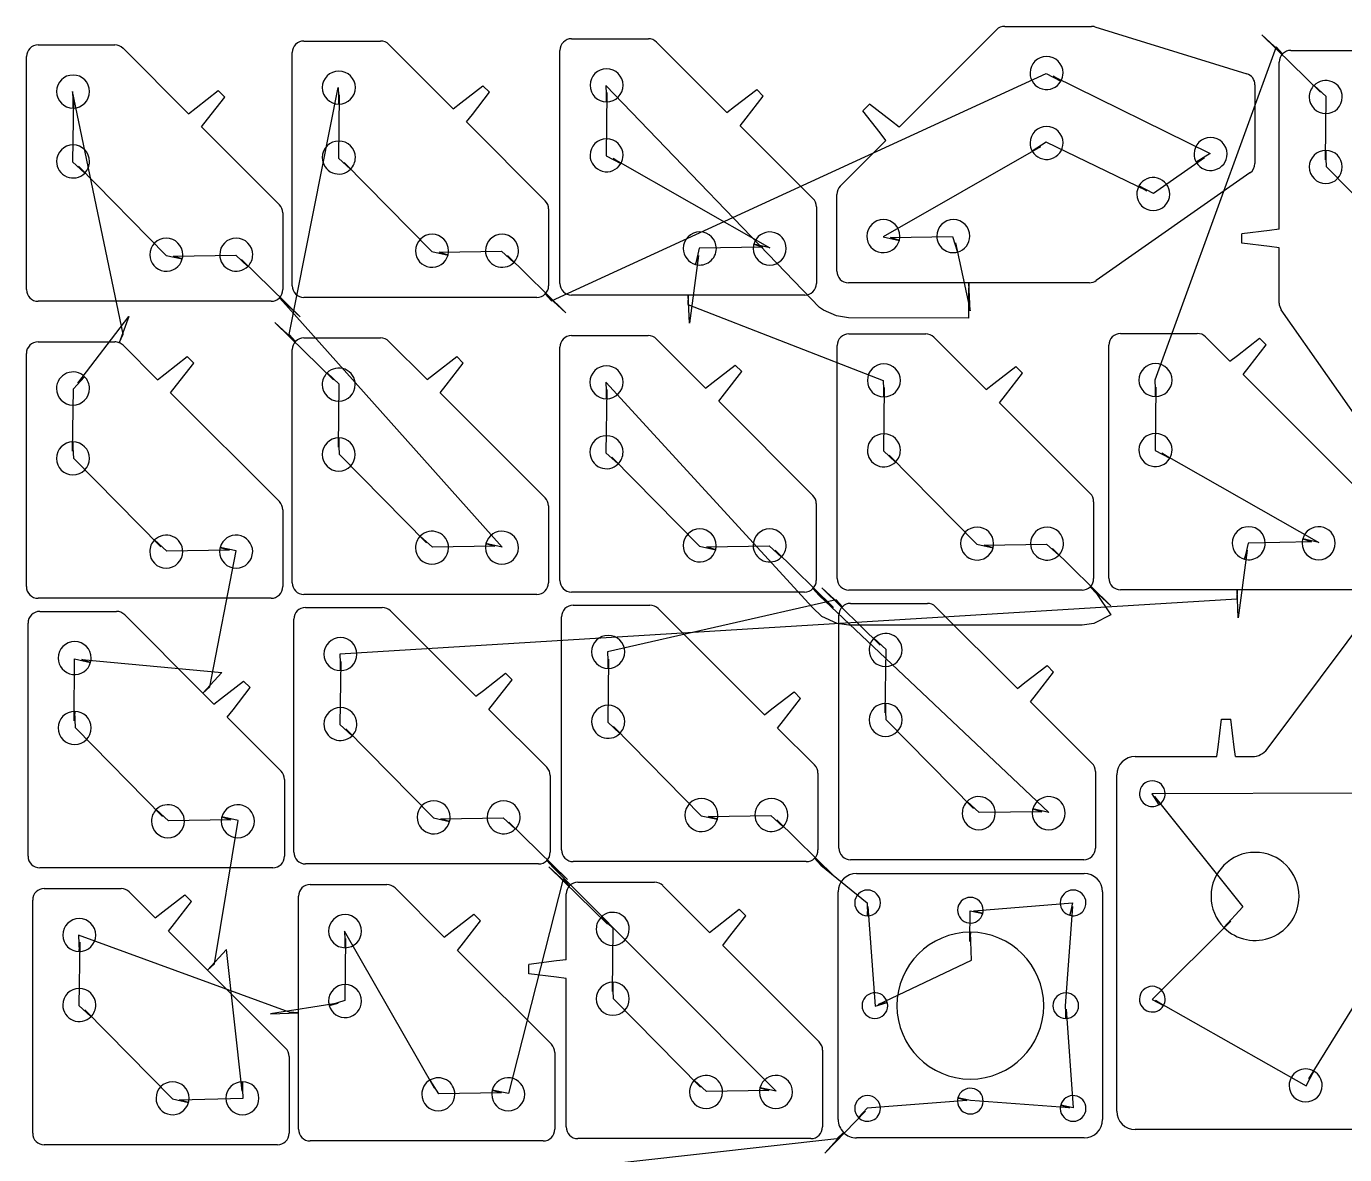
# Model space of a CAD drawing. Header units: inches. Extents: x 1 to 12.9, y 1 to 12.4.
# Drawn here: x 1 to 8.07, y 6.32 to 12.37 of the extents above; entities that cross this region are included whole.
import ezdxf

# ---------------------------------------------------------------- set-up
doc = ezdxf.new("R2010")
doc.units = ezdxf.units.IN
doc.layers.get('0').update_dxf_attribs({"linetype": 'CONTINUOUS'})
doc.layers.add('3', color=7, linetype='CONTINUOUS')
doc.layers.add('9', color=7, linetype='CONTINUOUS')

msp = doc.modelspace()

# ---------------------------------------------------------------- linework, layer by layer
at = {"color": 0, "linetype": 'CONTINUOUS'}
for p, q in [((7.9394, 12.0188), (7.626, 12.326)), ((7.7028, 12.2616), (7.0514, 10.4752)), ((3.8162, 10.9001), (6.4693, 12.1187)), ((6.5057, 12.1047), (7.3486, 11.6911)), ((1.5192, 10.7207), (1.2466, 12.0225)), ((2.0284, 12.0275), (2.0637, 11.9922)), ((2.4098, 10.7197), (2.6718, 12.0435)), ((3.4483, 12.0538), (3.4837, 12.0185)), ((5.2537, 10.8647), (4.1076, 12.0558)), ((4.9164, 12.0338), (4.9517, 11.9985)), ((1.2526, 11.984), (1.2478, 11.6448)), ((2.6779, 12.005), (2.673, 11.6658)), ((4.1136, 12.0172), (4.1096, 11.6775)), ((5.486, 11.9198), (5.5213, 11.9551)), ((7.9661, 11.6566), (7.9709, 11.9958)), ((7.0088, 11.4902), (6.4691, 11.7504)), ((6.4388, 11.7259), (5.5952, 11.2434)), ((7.3182, 11.6666), (7.0452, 11.4761)), ((1.2793, 11.6219), (1.7495, 11.1439)), ((2.7046, 11.6429), (3.1748, 11.1649)), ((4.146, 11.6635), (4.9874, 11.1846)), ((8.4394, 11.1438), (7.9721, 11.6181)), ((5.634, 11.2392), (5.9674, 11.246)), ((7.5183, 11.2094), (7.5183, 11.2594)), ((4.9486, 11.1888), (4.6077, 11.1818)), ((5.9832, 11.2104), (6.0616, 10.8473)), ((1.7883, 11.1397), (2.1228, 11.1448)), ((2.1543, 11.1219), (2.4677, 10.8146)), ((3.2136, 11.1607), (3.548, 11.1658)), ((3.5796, 11.1429), (3.893, 10.8356)), ((4.6036, 11.143), (4.5555, 10.781)), ((6.0528, 10.9472), (6.0523, 10.8071)), ((2.3909, 10.8791), (3.5512, 9.5799)), ((4.5468, 10.8809), (5.5947, 10.4733)), ((5.2746, 10.8498), (5.2537, 10.8647)), ((5.345, 10.8189), (5.2746, 10.8498)), ((5.4086, 10.8096), (5.345, 10.8189)), ((1.2758, 10.459), (1.5493, 10.8163)), ((2.6464, 10.4769), (2.333, 10.7841)), ((6.0523, 10.8071), (5.4086, 10.8096)), ((7.6135, 10.6999), (7.6488, 10.6646)), ((1.8621, 10.6009), (1.8974, 10.5655)), ((3.3076, 10.6016), (3.343, 10.5663)), ((4.8012, 10.556), (4.8366, 10.5206)), ((6.3067, 10.5481), (6.3421, 10.5127)), ((5.2162, 9.2559), (4.1072, 10.4633)), ((1.2478, 10.0937), (1.2528, 10.4274)), ((2.6731, 10.1147), (2.678, 10.4539)), ((4.1132, 10.4247), (4.1084, 10.0856)), ((5.6008, 10.4347), (5.5959, 10.0956)), ((7.0575, 10.4366), (7.0534, 10.0969)), ((1.7211, 9.5809), (1.2539, 10.0552)), ((3.1464, 9.6019), (2.6791, 10.0762)), ((4.1399, 10.0626), (4.6101, 9.5846)), ((5.6274, 10.0726), (6.0977, 9.5946)), ((7.0898, 10.0828), (7.9312, 9.604)), ((2.0871, 9.563), (1.7527, 9.5579)), ((1.9834, 8.8307), (2.1259, 9.5589)), ((3.5124, 9.584), (3.178, 9.5789)), ((4.6489, 9.5805), (4.9834, 9.5856)), ((5.0149, 9.5626), (5.3283, 9.2553)), ((6.1365, 9.5905), (6.4709, 9.5956)), ((6.5024, 9.5726), (6.8159, 9.2653)), ((7.5474, 9.5624), (7.4993, 9.2004)), ((7.8924, 9.6081), (7.5515, 9.6012)), ((5.5788, 9.0535), (5.2654, 9.3607)), ((7.4906, 9.3003), (2.6805, 9.0054)), ((5.3422, 9.2963), (4.1162, 9.0176)), ((5.2515, 9.3198), (6.4836, 8.1565)), ((6.7391, 9.3298), (6.816, 9.2159)), ((5.2662, 9.2079), (5.2162, 9.2559)), ((5.3475, 9.1701), (5.2662, 9.2079)), ((6.816, 9.2159), (6.7247, 9.1701)), ((5.4111, 9.1609), (5.3475, 9.1701)), ((6.6611, 9.1609), (5.4111, 9.1609)), ((6.7247, 9.1701), (6.6611, 9.1609)), ((1.2569, 8.6481), (1.2581, 8.9807)), ((4.1223, 8.9791), (4.1174, 8.6399)), ((5.6055, 8.6913), (5.6103, 9.0305)), ((1.2969, 8.9766), (2.0479, 8.9076)), ((2.6865, 8.9668), (2.6817, 8.6277)), ((6.4736, 8.9446), (6.509, 8.9092)), ((2.165, 8.8614), (2.2003, 8.826)), ((3.5693, 8.9034), (3.6046, 8.868)), ((5.117, 8.8037), (5.1523, 8.7683)), ((6.0788, 8.1785), (5.6115, 8.6528)), ((7.409, 8.6563), (7.459, 8.6563)), ((1.7302, 8.1352), (1.2629, 8.6096)), ((2.7132, 8.6047), (3.1834, 8.1267)), ((4.1489, 8.6169), (4.6192, 8.139)), ((8.1214, 8.2602), (7.0354, 8.2559)), ((7.0493, 8.2421), (7.5234, 7.6498)), ((4.658, 8.1348), (4.9924, 8.1399)), ((6.4448, 8.1606), (6.1103, 8.1555)), ((2.0962, 8.1174), (1.7617, 8.1123)), ((2.0082, 7.3452), (2.135, 8.1132)), ((3.2222, 8.1226), (3.5567, 8.1277)), ((3.5882, 8.1047), (3.9016, 7.7974)), ((5.0239, 8.1169), (5.3374, 7.8097)), ((4.116, 7.5579), (3.8025, 7.8652)), ((3.8248, 7.8619), (5.0207, 6.6609)), ((5.2606, 7.8742), (5.5081, 7.6713)), ((3.8794, 7.8007), (3.585, 6.6487)), ((1.8507, 7.7149), (1.886, 7.6795)), ((4.8226, 7.6372), (4.858, 7.6019)), ((5.5133, 7.6524), (5.5513, 7.1173)), ((6.0811, 7.6292), (6.6105, 7.6721)), ((6.6106, 7.6525), (6.5711, 7.1201)), ((3.4003, 7.6115), (3.4357, 7.5761)), ((6.0601, 7.4639), (6.0615, 7.6291)), ((7.4589, 7.573), (7.0365, 7.1525)), ((2.4091, 7.0846), (1.2799, 7.4988)), ((3.1879, 6.6773), (2.7052, 7.5198)), ((4.1426, 7.1958), (4.1475, 7.5349)), ((1.286, 7.4603), (1.2811, 7.1211)), ((2.7113, 7.4813), (2.708, 7.1486)), ((2.1566, 6.6625), (2.0726, 7.422)), ((5.5682, 7.1272), (6.0688, 7.364)), ((3.6948, 7.2916), (3.6948, 7.3416)), ((4.616, 6.6829), (4.1487, 7.1572)), ((7.0554, 7.1475), (7.8639, 6.6906)), ((7.8779, 6.727), (8.1411, 7.1522)), ((1.3127, 7.0981), (1.7829, 6.6201)), ((2.6723, 7.1328), (2.3092, 7.0759)), ((6.5762, 7.1012), (6.6141, 6.5719)), ((3.5462, 6.6528), (3.2124, 6.6469)), ((4.982, 6.665), (4.6475, 6.6599)), ((1.8217, 6.616), (2.1627, 6.624)), ((6.0434, 6.6111), (5.5089, 6.5711)), ((6.5946, 6.5718), (6.063, 6.6113)), ((5.4992, 6.554), (5.2811, 6.3297)), ((5.3456, 6.4065), (1.6526, 5.9949))]:
    msp.add_line(p, q, dxfattribs=at)
at = {"layer": '3', "color": 3, "linetype": 'CONTINUOUS'}
for p, q in [((6.247, 12.3721), (6.7117, 12.3721)), ((3.924, 12.3059), (4.3356, 12.3059)), ((5.6804, 11.8314), (6.2028, 12.3538)), ((6.7301, 12.3693), (7.5445, 12.1181)), ((1.0629, 12.2726), (1.4745, 12.2726)), ((1.5187, 12.2543), (1.8693, 11.9038)), ((2.4257, 10.9811), (2.4257, 12.2311)), ((2.4882, 12.2936), (2.8998, 12.2936)), ((2.944, 12.2753), (3.2892, 11.9301)), ((3.8615, 10.9934), (3.8615, 12.2434)), ((4.3798, 12.2876), (4.7573, 11.9101)), ((7.7808, 12.243), (8.1924, 12.243)), ((1.0004, 10.9601), (1.0004, 12.2101)), ((7.7183, 11.2844), (7.7183, 12.1805)), ((7.5886, 12.0584), (7.5886, 11.6371)), ((3.2892, 11.9301), (3.3299, 11.9618)), ((1.8693, 11.9038), (1.91, 11.9354)), ((3.36, 11.8594), (3.3916, 11.9001)), ((4.7573, 11.9101), (4.798, 11.9417)), ((4.828, 11.8394), (4.8596, 11.8801)), ((1.94, 11.8331), (1.9716, 11.8738)), ((1.94, 11.8331), (2.3571, 11.4159)), ((3.36, 11.8594), (3.7824, 11.4369)), ((4.828, 11.8394), (5.2182, 11.4492)), ((5.6804, 11.8314), (5.6397, 11.8631)), ((5.3644, 11.5154), (5.6097, 11.7607)), ((5.6097, 11.7607), (5.578, 11.8014)), ((7.5619, 11.5859), (6.7373, 11.0084)), ((5.3461, 11.0596), (5.3461, 11.4712)), ((3.8007, 11.3927), (3.8007, 10.9811)), ((5.2365, 11.405), (5.2365, 10.9934)), ((2.3754, 11.3717), (2.3754, 10.9601)), ((7.7183, 11.2844), (7.6671, 11.278)), ((7.7183, 11.1844), (7.6671, 11.1908)), ((7.7183, 10.8877), (7.7183, 11.1844)), ((6.055, 10.9971), (5.4086, 10.9971)), ((6.7014, 10.9971), (6.055, 10.9971)), ((2.3129, 10.8976), (1.0629, 10.8976)), ((3.7382, 10.9186), (2.4882, 10.9186)), ((4.549, 10.9309), (3.924, 10.9309)), ((5.174, 10.9309), (4.549, 10.9309)), ((8.307, 10.0272), (7.7296, 10.8519)), ((1.0625, 10.6801), (1.4741, 10.6801)), ((2.4878, 10.7011), (2.8994, 10.7011)), ((2.9436, 10.6828), (3.1485, 10.4779)), ((3.9235, 10.7134), (4.3351, 10.7134)), ((4.3793, 10.695), (4.6421, 10.4322)), ((5.4111, 10.7234), (5.8227, 10.7234)), ((5.8669, 10.705), (6.1476, 10.4243)), ((6.8678, 10.7253), (7.2794, 10.7253)), ((7.3236, 10.707), (7.4544, 10.5762)), ((1, 9.3676), (1, 10.6176)), ((1.5183, 10.6618), (1.703, 10.4771)), ((2.4253, 9.3886), (2.4253, 10.6386)), ((3.861, 9.4009), (3.861, 10.6509)), ((5.3486, 9.4109), (5.3486, 10.6609)), ((6.8053, 9.4128), (6.8053, 10.6628)), ((7.4544, 10.5762), (7.4951, 10.6078)), ((7.5251, 10.5055), (7.5567, 10.5461)), ((1.703, 10.4771), (1.7437, 10.5088)), ((3.1485, 10.4779), (3.1892, 10.5095)), ((4.6421, 10.4322), (4.6828, 10.4639)), ((7.5251, 10.5055), (8.162, 9.8686)), ((1.7737, 10.4064), (1.8053, 10.4471)), ((1.7737, 10.4064), (2.3567, 9.8234)), ((3.2192, 10.4072), (3.2509, 10.4479)), ((3.2192, 10.4072), (3.782, 9.8444)), ((4.7129, 10.3615), (4.7445, 10.4022)), ((6.1476, 10.4243), (6.1883, 10.456)), ((6.2183, 10.3536), (6.25, 10.3943)), ((4.7129, 10.3615), (5.2177, 9.8567)), ((6.2183, 10.3536), (6.7053, 9.8667)), ((2.375, 9.7792), (2.375, 9.3676)), ((3.8003, 9.8002), (3.8003, 9.3886)), ((5.236, 9.8125), (5.236, 9.4009)), ((6.7236, 9.8225), (6.7236, 9.4109)), ((7.6538, 8.4958), (8.467, 9.5852)), ((5.1735, 9.3384), (3.9235, 9.3384)), ((6.6611, 9.3484), (5.4111, 9.3484)), ((7.4928, 9.3503), (6.8678, 9.3503)), ((8.1178, 9.3503), (7.4928, 9.3503)), ((2.3125, 9.3051), (1.0625, 9.3051)), ((3.7378, 9.3261), (2.4878, 9.3261)), ((3.9326, 9.2677), (4.3442, 9.2677)), ((5.4201, 9.2777), (5.8318, 9.2777)), ((1.0716, 9.2345), (1.4832, 9.2345)), ((1.5274, 9.2162), (1.9466, 8.797)), ((2.4343, 7.943), (2.4343, 9.193)), ((2.4968, 9.2555), (2.9084, 9.2555)), ((2.9526, 9.2372), (3.4102, 8.7796)), ((3.8701, 7.9552), (3.8701, 9.2052)), ((4.3884, 9.2494), (4.9579, 8.6799)), ((5.3576, 7.9652), (5.3576, 9.2152)), ((5.8759, 9.2594), (6.3145, 8.8208)), ((1.0091, 7.922), (1.0091, 9.172)), ((6.3145, 8.8208), (6.3552, 8.8525)), ((1.9466, 8.797), (2.0059, 8.7377)), ((2.0059, 8.7377), (2.0466, 8.7693)), ((3.4102, 8.7796), (3.4509, 8.8113)), ((6.3853, 8.7501), (6.4169, 8.7908)), ((2.0766, 8.6669), (2.1082, 8.7076)), ((3.4809, 8.7089), (3.5125, 8.7496)), ((3.4809, 8.7089), (3.791, 8.3988)), ((4.9579, 8.6799), (4.9986, 8.7116)), ((6.3853, 8.7501), (6.7143, 8.421)), ((2.0766, 8.6669), (2.3657, 8.3778)), ((5.0286, 8.6092), (5.0602, 8.6499)), ((5.0286, 8.6092), (5.2268, 8.411)), ((7.384, 8.4563), (7.3904, 8.5074)), ((7.484, 8.4563), (7.4776, 8.5074)), ((6.9461, 8.4563), (7.384, 8.4563)), ((7.484, 8.4563), (7.5749, 8.4563)), ((3.8093, 8.3546), (3.8093, 7.943)), ((5.2451, 8.3668), (5.2451, 7.9552)), ((6.7326, 8.3768), (6.7326, 7.9652)), ((6.8477, 6.5547), (6.8477, 8.3578)), ((2.3841, 8.3336), (2.3841, 7.922)), ((2.3216, 7.8595), (1.0716, 7.8595)), ((3.7468, 7.8805), (2.4968, 7.8805)), ((5.1826, 7.8927), (3.9326, 7.8927)), ((6.6701, 7.9027), (5.4201, 7.9027)), ((3.9573, 7.7822), (4.3689, 7.7822)), ((5.452, 7.8288), (6.6725, 7.8288)), ((1.0963, 7.7489), (1.5079, 7.7489)), ((1.5521, 7.7306), (1.6916, 7.5911)), ((2.4591, 7.0824), (2.4591, 7.7074)), ((2.5216, 7.7699), (2.9332, 7.7699)), ((2.9774, 7.7516), (3.2412, 7.4877)), ((3.8948, 7.3666), (3.8948, 7.7197)), ((4.4131, 7.7638), (4.6635, 7.5135)), ((5.3536, 6.5099), (5.3536, 7.7304)), ((6.7709, 7.7304), (6.7709, 6.5099)), ((1.0338, 6.4364), (1.0338, 7.6864)), ((1.6916, 7.5911), (1.7323, 7.6228)), ((1.7623, 7.5204), (1.7939, 7.5611)), ((1.7623, 7.5204), (1.9713, 7.3114)), ((3.2412, 7.4877), (3.2819, 7.5194)), ((4.6635, 7.5135), (4.7042, 7.5451)), ((3.3119, 7.417), (3.3436, 7.4577)), ((4.7342, 7.4428), (4.7659, 7.4835)), ((4.7342, 7.4428), (5.2515, 6.9255)), ((3.3119, 7.417), (3.8158, 6.9132)), ((3.8948, 7.3666), (3.8437, 7.3602)), ((1.9713, 7.3114), (2.3905, 6.8922)), ((3.8948, 7.2666), (3.8437, 7.273)), ((3.8948, 6.4697), (3.8948, 7.2666)), ((2.4591, 6.4574), (2.4591, 7.0824)), ((3.8341, 6.869), (3.8341, 6.4574)), ((5.2698, 6.8813), (5.2698, 6.4697)), ((2.4088, 6.848), (2.4088, 6.4364)), ((10.0455, 6.4563), (6.9461, 6.4563)), ((2.3463, 6.3739), (1.0963, 6.3739)), ((3.7716, 6.3949), (2.5216, 6.3949)), ((5.2073, 6.4072), (3.9573, 6.4072)), ((6.6725, 6.4115), (5.452, 6.4115))]:
    msp.add_line(p, q, dxfattribs=at)
for centre, radius, start, end in [((6.247, 12.3096), 0.0625, 90, 135), ((6.7117, 12.3096), 0.0625, 72.85591, 90), ((3.924, 12.2434), 0.0625, 90, 180), ((4.3356, 12.2434), 0.0625, 45, 90), ((1.0629, 12.2101), 0.0625, 90, 180), ((1.4745, 12.2101), 0.0625, 45, 90), ((2.4882, 12.2311), 0.0625, 90, 180), ((2.8998, 12.2311), 0.0625, 45, 90), ((7.7808, 12.1805), 0.0625, 90, 135), ((6.4711, 12.1221), 0.0886, 360, 180), ((7.7808, 12.1805), 0.0625, 135, 180), ((1.2504, 12.0226), 0.0886, 360, 180), ((2.6757, 12.0436), 0.0886, 360, 180), ((4.1115, 12.0559), 0.0886, 360, 180), ((6.4711, 12.1221), 0.0886, 180, 330), ((6.4711, 12.1221), 0.0886, 330, 0), ((7.5261, 12.0584), 0.0625, 360, 72.85591), ((1.2504, 12.0226), 0.0886, 180, 270), ((1.2504, 12.0226), 0.0886, 270, 0), ((2.6757, 12.0436), 0.0886, 180, 270), ((2.6757, 12.0436), 0.0886, 270, 0), ((4.1115, 12.0559), 0.0886, 180, 270), ((4.1115, 12.0559), 0.0886, 270, 0), ((7.9683, 11.993), 0.0886, 135, 180), ((7.9683, 11.993), 0.0886, 360, 135), ((7.9683, 11.993), 0.0886, 180, 360), ((6.4711, 11.7471), 0.0886, 360, 180), ((1.2504, 11.6476), 0.0886, 360, 180), ((2.6757, 11.6686), 0.0886, 360, 180), ((4.1115, 11.6809), 0.0886, 360, 180), ((6.4711, 11.7471), 0.0886, 180, 210), ((6.4711, 11.7471), 0.0886, 210, 0), ((7.3506, 11.6878), 0.0886, 360, 180), ((2.6757, 11.6686), 0.0886, 180, 315), ((2.6757, 11.6686), 0.0886, 315, 0), ((4.1115, 11.6809), 0.0886, 180, 330), ((4.1115, 11.6809), 0.0886, 330, 0), ((7.3506, 11.6878), 0.0886, 180, 210), ((7.3506, 11.6878), 0.0886, 210, 0), ((7.9683, 11.618), 0.0886, 90, 180), ((7.9683, 11.618), 0.0886, 360, 90), ((1.2504, 11.6476), 0.0886, 180, 315), ((1.2504, 11.6476), 0.0886, 315, 0), ((7.5261, 11.6371), 0.0625, 305, 0), ((7.9683, 11.618), 0.0886, 180, 360), ((7.0434, 11.4728), 0.0886, 360, 150), ((5.4086, 11.4712), 0.0625, 135, 180), ((7.0434, 11.4728), 0.0886, 150, 180), ((7.0434, 11.4728), 0.0886, 180, 360), ((2.3129, 11.3717), 0.0625, 360, 45), ((3.7382, 11.3927), 0.0625, 0, 45), ((5.174, 11.405), 0.0625, 360, 45), ((5.5961, 11.2471), 0.0886, 360, 180), ((5.9711, 11.2471), 0.0886, 360, 180), ((3.1757, 11.1686), 0.0886, 360, 180), ((3.5507, 11.1686), 0.0886, 360, 180), ((4.6115, 11.1809), 0.0886, 360, 180), ((4.9865, 11.1809), 0.0886, 360, 165), ((5.5961, 11.2471), 0.0886, 180, 345), ((5.5961, 11.2471), 0.0886, 345, 0), ((5.9711, 11.2471), 0.0886, 180, 285), ((5.9711, 11.2471), 0.0886, 285, 0), ((1.7504, 11.1476), 0.0886, 360, 180), ((2.1254, 11.1476), 0.0886, 360, 180), ((4.6115, 11.1809), 0.0886, 180, 255), ((4.6115, 11.1809), 0.0886, 255, 0), ((4.9865, 11.1809), 0.0886, 165, 180), ((4.9865, 11.1809), 0.0886, 180, 360), ((1.7504, 11.1476), 0.0886, 180, 345), ((1.7504, 11.1476), 0.0886, 345, 0), ((2.1254, 11.1476), 0.0886, 180, 315), ((2.1254, 11.1476), 0.0886, 315, 0), ((3.1757, 11.1686), 0.0886, 180, 345), ((3.1757, 11.1686), 0.0886, 345, 0), ((3.5507, 11.1686), 0.0886, 180, 315), ((3.5507, 11.1686), 0.0886, 315, 0), ((5.4086, 11.0596), 0.0625, 180, 270), ((1.0629, 10.9601), 0.0625, 180, 270), ((2.3129, 10.9601), 0.0625, 315, 360), ((2.4882, 10.9811), 0.0625, 180, 270), ((3.7382, 10.9811), 0.0625, 315, 360), ((3.924, 10.9934), 0.0625, 180, 270), ((5.174, 10.9934), 0.0625, 270, 360), ((6.7014, 11.0596), 0.0625, 270, 305), ((2.3129, 10.9601), 0.0625, 270, 315), ((3.7382, 10.9811), 0.0625, 270, 315), ((7.7808, 10.8877), 0.0625, 180, 215), ((1.0625, 10.6176), 0.0625, 90, 180), ((1.4741, 10.6176), 0.0625, 67.5, 90), ((1.4741, 10.6176), 0.0625, 45, 67.5), ((2.4878, 10.6386), 0.0625, 135, 180), ((2.4878, 10.6386), 0.0625, 90, 135), ((2.8994, 10.6386), 0.0625, 45, 90), ((3.9235, 10.6509), 0.0625, 90, 180), ((4.3351, 10.6509), 0.0625, 45, 90), ((5.4111, 10.6609), 0.0625, 90, 180), ((5.8227, 10.6609), 0.0625, 45, 90), ((6.8678, 10.6628), 0.0625, 90, 180), ((7.2794, 10.6628), 0.0625, 45, 90), ((2.6753, 10.4511), 0.0886, 360, 135), ((4.111, 10.4634), 0.0886, 360, 180), ((5.5986, 10.4734), 0.0886, 360, 180), ((7.0553, 10.4753), 0.0886, 360, 180), ((1.25, 10.4301), 0.0886, 45, 180), ((1.25, 10.4301), 0.0886, 360, 45), ((2.6753, 10.4511), 0.0886, 135, 180), ((4.111, 10.4634), 0.0886, 180, 270), ((4.111, 10.4634), 0.0886, 270, 0), ((5.5986, 10.4734), 0.0886, 180, 270), ((5.5986, 10.4734), 0.0886, 270, 0), ((7.0553, 10.4753), 0.0886, 180, 270), ((7.0553, 10.4753), 0.0886, 270, 0), ((1.25, 10.4301), 0.0886, 180, 360), ((2.6753, 10.4511), 0.0886, 180, 360), ((5.5986, 10.0984), 0.0886, 360, 180), ((7.0553, 10.1003), 0.0886, 360, 180), ((1.25, 10.0551), 0.0886, 90, 180), ((1.25, 10.0551), 0.0886, 360, 90), ((2.6753, 10.0761), 0.0886, 90, 180), ((2.6753, 10.0761), 0.0886, 360, 90), ((4.111, 10.0884), 0.0886, 360, 180), ((1.25, 10.0551), 0.0886, 180, 360), ((2.6753, 10.0761), 0.0886, 180, 360), ((4.111, 10.0884), 0.0886, 180, 315), ((4.111, 10.0884), 0.0886, 315, 0), ((5.5986, 10.0984), 0.0886, 180, 315), ((5.5986, 10.0984), 0.0886, 315, 0), ((7.0553, 10.1003), 0.0886, 180, 330), ((7.0553, 10.1003), 0.0886, 330, 0), ((3.7378, 9.8002), 0.0625, 360, 45), ((5.1735, 9.8125), 0.0625, 360, 45), ((6.6611, 9.8225), 0.0625, 0, 45), ((2.3125, 9.7792), 0.0625, 0, 45), ((6.0986, 9.5984), 0.0886, 360, 180), ((6.4736, 9.5984), 0.0886, 360, 180), ((7.5553, 9.6003), 0.0886, 360, 180), ((7.9303, 9.6003), 0.0886, 360, 165), ((1.75, 9.5551), 0.0886, 135, 180), ((1.75, 9.5551), 0.0886, 360, 135), ((2.125, 9.5551), 0.0886, 360, 165), ((3.1753, 9.5761), 0.0886, 135, 180), ((3.1753, 9.5761), 0.0886, 360, 135), ((3.5503, 9.5761), 0.0886, 360, 165), ((4.611, 9.5884), 0.0886, 360, 180), ((4.986, 9.5884), 0.0886, 360, 180), ((7.9303, 9.6003), 0.0886, 165, 180), ((1.75, 9.5551), 0.0886, 180, 360), ((2.125, 9.5551), 0.0886, 165, 180), ((2.125, 9.5551), 0.0886, 180, 360), ((3.1753, 9.5761), 0.0886, 180, 360), ((3.5503, 9.5761), 0.0886, 165, 180), ((3.5503, 9.5761), 0.0886, 180, 360), ((4.611, 9.5884), 0.0886, 180, 345), ((4.611, 9.5884), 0.0886, 345, 0), ((4.986, 9.5884), 0.0886, 180, 315), ((4.986, 9.5884), 0.0886, 315, 0), ((6.0986, 9.5984), 0.0886, 180, 345), ((6.0986, 9.5984), 0.0886, 345, 0), ((6.4736, 9.5984), 0.0886, 180, 315), ((6.4736, 9.5984), 0.0886, 315, 0), ((7.5553, 9.6003), 0.0886, 180, 255), ((7.5553, 9.6003), 0.0886, 255, 0), ((7.9303, 9.6003), 0.0886, 180, 360), ((5.4111, 9.4109), 0.0625, 180, 270), ((6.6611, 9.4109), 0.0625, 315, 360), ((6.8678, 9.4128), 0.0625, 180, 270), ((1.0625, 9.3676), 0.0625, 180, 270), ((2.3125, 9.3676), 0.0625, 270, 360), ((2.4878, 9.3886), 0.0625, 180, 270), ((3.7378, 9.3886), 0.0625, 270, 360), ((3.9235, 9.4009), 0.0625, 180, 270), ((5.1735, 9.4009), 0.0625, 270, 315), ((5.1735, 9.4009), 0.0625, 315, 360), ((6.6611, 9.4109), 0.0625, 270, 315), ((3.9326, 9.2052), 0.0625, 90, 180), ((4.3442, 9.2052), 0.0625, 45, 90), ((5.4201, 9.2152), 0.0625, 90, 135), ((5.8318, 9.2152), 0.0625, 45, 90), ((1.0716, 9.172), 0.0625, 90, 180), ((1.4832, 9.172), 0.0625, 45, 90), ((2.4968, 9.193), 0.0625, 90, 180), ((2.9084, 9.193), 0.0625, 45, 90), ((5.4201, 9.2152), 0.0625, 135, 180), ((1.2591, 8.9845), 0.0886, 360, 180), ((2.6843, 9.0055), 0.0886, 360, 180), ((4.1201, 9.0177), 0.0886, 360, 180), ((5.6076, 9.0277), 0.0886, 135, 180), ((5.6076, 9.0277), 0.0886, 360, 135), ((1.2591, 8.9845), 0.0886, 180, 345), ((1.2591, 8.9845), 0.0886, 345, 0), ((2.6843, 9.0055), 0.0886, 180, 270), ((2.6843, 9.0055), 0.0886, 270, 0), ((4.1201, 9.0177), 0.0886, 180, 270), ((4.1201, 9.0177), 0.0886, 270, 0), ((5.6076, 9.0277), 0.0886, 180, 360), ((1.2591, 8.6095), 0.0886, 90, 180), ((1.2591, 8.6095), 0.0886, 360, 90), ((2.6843, 8.6305), 0.0886, 360, 180), ((4.1201, 8.6427), 0.0886, 360, 180), ((5.6076, 8.6527), 0.0886, 90, 180), ((5.6076, 8.6527), 0.0886, 360, 90), ((2.6843, 8.6305), 0.0886, 180, 315), ((2.6843, 8.6305), 0.0886, 315, 0), ((4.1201, 8.6427), 0.0886, 180, 315), ((4.1201, 8.6427), 0.0886, 315, 0), ((5.6076, 8.6527), 0.0886, 180, 360), ((1.2591, 8.6095), 0.0886, 180, 360), ((7.5749, 8.5547), 0.0984, 270, 323.25892), ((6.6701, 8.3768), 0.0625, 0, 45), ((6.9461, 8.3578), 0.0984, 90, 180), ((2.3216, 8.3336), 0.0625, 360, 45), ((3.7468, 8.3546), 0.0625, 360, 45), ((5.1826, 8.3668), 0.0625, 360, 45), ((7.0379, 8.2575), 0.0689, 360, 180), ((3.1843, 8.1305), 0.0886, 360, 180), ((3.5593, 8.1305), 0.0886, 360, 180), ((4.6201, 8.1427), 0.0886, 360, 180), ((4.9951, 8.1427), 0.0886, 360, 180), ((6.1076, 8.1527), 0.0886, 135, 180), ((6.1076, 8.1527), 0.0886, 360, 135), ((6.4826, 8.1527), 0.0886, 360, 165), ((7.0379, 8.2575), 0.0689, 180, 300), ((7.0379, 8.2575), 0.0689, 300, 0), ((1.7591, 8.1095), 0.0886, 135, 180), ((1.7591, 8.1095), 0.0886, 360, 135), ((2.1341, 8.1095), 0.0886, 165, 180), ((2.1341, 8.1095), 0.0886, 360, 165), ((3.1843, 8.1305), 0.0886, 180, 345), ((3.1843, 8.1305), 0.0886, 345, 0), ((3.5593, 8.1305), 0.0886, 180, 315), ((3.5593, 8.1305), 0.0886, 315, 0), ((4.6201, 8.1427), 0.0886, 180, 345), ((4.6201, 8.1427), 0.0886, 345, 0), ((4.9951, 8.1427), 0.0886, 180, 315), ((4.9951, 8.1427), 0.0886, 315, 0), ((6.1076, 8.1527), 0.0886, 180, 360), ((6.4826, 8.1527), 0.0886, 165, 180), ((6.4826, 8.1527), 0.0886, 180, 360), ((1.7591, 8.1095), 0.0886, 180, 360), ((2.1341, 8.1095), 0.0886, 180, 360), ((1.0716, 7.922), 0.0625, 180, 270), ((2.3216, 7.922), 0.0625, 270, 0), ((2.4968, 7.943), 0.0625, 180, 270), ((3.7468, 7.943), 0.0625, 315, 360), ((3.9326, 7.9552), 0.0625, 180, 270), ((5.1826, 7.9552), 0.0625, 315, 360), ((5.4201, 7.9652), 0.0625, 180, 270), ((6.6701, 7.9652), 0.0625, 270, 360), ((7.5891, 7.7063), 0.2362, 360, 180), ((3.7468, 7.943), 0.0625, 270, 315), ((5.1826, 7.9552), 0.0625, 270, 315), ((3.9573, 7.7197), 0.0625, 90, 135), ((4.3689, 7.7197), 0.0625, 45, 90), ((5.452, 7.7304), 0.0984, 90, 180), ((6.6725, 7.7304), 0.0984, 360, 90), ((1.0963, 7.6864), 0.0625, 90, 180), ((1.5079, 7.6864), 0.0625, 45, 90), ((2.5216, 7.7074), 0.0625, 90, 180), ((2.9332, 7.7074), 0.0625, 45, 90), ((3.9573, 7.7197), 0.0625, 135, 180), ((5.5111, 7.6713), 0.0689, 360, 180), ((6.6134, 7.6713), 0.0689, 360, 180), ((7.5891, 7.7063), 0.2362, 180, 225), ((7.5891, 7.7063), 0.2362, 225, 0), ((5.5111, 7.6713), 0.0689, 180, 270), ((5.5111, 7.6713), 0.0689, 270, 0), ((6.0623, 7.632), 0.0689, 360, 180), ((6.6134, 7.6713), 0.0689, 180, 255), ((6.6134, 7.6713), 0.0689, 255, 0), ((1.2838, 7.4989), 0.0886, 360, 180), ((2.7091, 7.5199), 0.0886, 360, 180), ((4.1448, 7.5322), 0.0886, 135, 180), ((4.1448, 7.5322), 0.0886, 360, 135), ((6.0623, 7.632), 0.0689, 180, 345), ((6.0623, 7.632), 0.0689, 345, 0), ((1.2838, 7.4989), 0.0886, 180, 270), ((1.2838, 7.4989), 0.0886, 270, 0), ((2.7091, 7.5199), 0.0886, 180, 270), ((2.7091, 7.5199), 0.0886, 270, 0), ((4.1448, 7.5322), 0.0886, 180, 360), ((6.0623, 7.1202), 0.3937, 90, 180), ((6.0623, 7.1202), 0.3937, 360, 90), ((1.2838, 7.1239), 0.0886, 360, 180), ((2.7091, 7.1449), 0.0886, 360, 180), ((4.1448, 7.1572), 0.0886, 90, 180), ((4.1448, 7.1572), 0.0886, 360, 90), ((7.0379, 7.1551), 0.0689, 360, 180), ((2.7091, 7.1449), 0.0886, 180, 195), ((2.7091, 7.1449), 0.0886, 195, 0), ((4.1448, 7.1572), 0.0886, 180, 360), ((5.5504, 7.1202), 0.0689, 15, 180), ((6.5741, 7.1202), 0.0689, 360, 180), ((7.0379, 7.1551), 0.0689, 180, 330), ((7.0379, 7.1551), 0.0689, 330, 0), ((1.2838, 7.1239), 0.0886, 180, 315), ((1.2838, 7.1239), 0.0886, 315, 0), ((5.5504, 7.1202), 0.0689, 180, 360), ((5.5504, 7.1202), 0.0689, 360, 15), ((6.0623, 7.1202), 0.3937, 180, 360), ((6.5741, 7.1202), 0.0689, 180, 270), ((6.5741, 7.1202), 0.0689, 270, 0), ((2.3463, 6.848), 0.0625, 360, 45), ((3.7716, 6.869), 0.0625, 360, 45), ((5.2073, 6.8813), 0.0625, 360, 45), ((3.2091, 6.6449), 0.0886, 120, 180), ((3.2091, 6.6449), 0.0886, 360, 120), ((3.5841, 6.6449), 0.0886, 360, 165), ((4.6448, 6.6572), 0.0886, 135, 180), ((4.6448, 6.6572), 0.0886, 360, 135), ((5.0198, 6.6572), 0.0886, 360, 165), ((7.8605, 6.6925), 0.0886, 60, 180), ((7.8605, 6.6925), 0.0886, 360, 60), ((1.7838, 6.6239), 0.0886, 360, 180), ((2.1588, 6.6239), 0.0886, 90, 180), ((2.1588, 6.6239), 0.0886, 360, 90), ((3.5841, 6.6449), 0.0886, 165, 180), ((4.6448, 6.6572), 0.0886, 180, 360), ((5.0198, 6.6572), 0.0886, 165, 180), ((5.0198, 6.6572), 0.0886, 180, 360), ((6.0623, 6.6084), 0.0689, 360, 165), ((7.8605, 6.6925), 0.0886, 180, 360), ((1.7838, 6.6239), 0.0886, 180, 345), ((1.7838, 6.6239), 0.0886, 345, 0), ((2.1588, 6.6239), 0.0886, 180, 360), ((3.2091, 6.6449), 0.0886, 180, 360), ((3.5841, 6.6449), 0.0886, 180, 360), ((5.5111, 6.569), 0.0689, 360, 180), ((6.0623, 6.6084), 0.0689, 165, 180), ((6.0623, 6.6084), 0.0689, 180, 360), ((6.6134, 6.569), 0.0689, 165, 180), ((6.6134, 6.569), 0.0689, 360, 165), ((5.452, 6.5099), 0.0984, 180, 225), ((5.5111, 6.569), 0.0689, 180, 225), ((5.5111, 6.569), 0.0689, 225, 0), ((6.6134, 6.569), 0.0689, 180, 360), ((6.6725, 6.5099), 0.0984, 270, 0), ((6.9461, 6.5547), 0.0984, 180, 270), ((1.0963, 6.4364), 0.0625, 180, 270), ((2.3463, 6.4364), 0.0625, 270, 360), ((2.5216, 6.4574), 0.0625, 180, 270), ((3.7716, 6.4574), 0.0625, 270, 360), ((3.9573, 6.4697), 0.0625, 180, 270), ((5.2073, 6.4697), 0.0625, 270, 360), ((5.452, 6.5099), 0.0984, 225, 270)]:
    msp.add_arc(centre, radius, start, end, dxfattribs=at)
at = {"layer": '9', "color": 9, "linetype": 'CONTINUOUS'}
for p, q in [((7.626, 12.326), (7.7366, 12.2247)), ((7.7366, 12.2247), (7.7028, 12.2616)), ((6.4693, 12.1187), (6.5478, 12.0778)), ((6.5478, 12.0778), (6.5057, 12.1047)), ((1.2466, 12.0225), (1.2504, 11.934)), ((1.91, 11.9354), (2.0284, 12.0275)), ((2.6718, 12.0435), (2.6757, 11.955)), ((3.3299, 11.9618), (3.4483, 12.0538)), ((3.3916, 11.9001), (3.4837, 12.0185)), ((4.1076, 12.0558), (4.1115, 11.9673)), ((4.798, 11.9417), (4.9164, 12.0338)), ((7.9709, 11.9958), (7.9056, 12.0556)), ((7.9056, 12.0556), (7.9394, 12.0188)), ((1.2504, 11.934), (1.2526, 11.984)), ((1.9716, 11.8738), (2.0637, 11.9922)), ((2.6757, 11.955), (2.6779, 12.005)), ((4.1115, 11.9673), (4.1136, 12.0172)), ((4.8596, 11.8801), (4.9517, 11.9985)), ((5.6397, 11.8631), (5.5213, 11.9551)), ((5.578, 11.8014), (5.486, 11.9198)), ((6.4691, 11.7504), (6.3944, 11.7028)), ((2.673, 11.6658), (2.7383, 11.606)), ((4.1096, 11.6775), (4.1882, 11.6366)), ((6.3944, 11.7028), (6.4388, 11.7259)), ((7.3486, 11.6911), (7.2738, 11.6436)), ((7.2738, 11.6436), (7.3182, 11.6666)), ((7.9683, 11.7066), (7.9661, 11.6566)), ((7.9721, 11.6181), (7.9683, 11.7066)), ((1.2478, 11.6448), (1.3131, 11.585)), ((1.3131, 11.585), (1.2793, 11.6219)), ((2.7383, 11.606), (2.7046, 11.6429)), ((4.1882, 11.6366), (4.146, 11.6635)), ((7.0452, 11.4761), (6.9667, 11.517)), ((6.9667, 11.517), (7.0088, 11.4902)), ((5.5952, 11.2434), (5.6817, 11.2242)), ((5.9674, 11.246), (5.9941, 11.1615)), ((7.6671, 11.278), (7.5183, 11.2594)), ((4.6077, 11.1818), (4.5885, 11.0953)), ((4.9874, 11.1846), (4.9009, 11.2038)), ((4.9009, 11.2038), (4.9486, 11.1888)), ((5.6817, 11.2242), (5.634, 11.2392)), ((5.9941, 11.1615), (5.9832, 11.2104)), ((7.6671, 11.1908), (7.5183, 11.2094)), ((1.7495, 11.1439), (1.836, 11.1247)), ((1.836, 11.1247), (1.7883, 11.1397)), ((2.1228, 11.1448), (2.1881, 11.085)), ((2.1881, 11.085), (2.1543, 11.1219)), ((3.1748, 11.1649), (3.2613, 11.1457)), ((3.2613, 11.1457), (3.2136, 11.1607)), ((3.548, 11.1658), (3.6133, 11.106)), ((3.6133, 11.106), (3.5796, 11.1429)), ((4.5885, 11.0953), (4.6036, 11.143)), ((6.055, 10.9971), (6.0528, 10.9472)), ((6.0616, 10.8473), (6.055, 10.9971)), ((2.4677, 10.8146), (2.3571, 10.9159)), ((2.3571, 10.9159), (2.3909, 10.8791)), ((3.893, 10.8356), (3.7824, 10.9369)), ((3.7824, 10.9369), (3.8162, 10.9001)), ((4.549, 10.9309), (4.5468, 10.8809)), ((4.5555, 10.781), (4.549, 10.9309)), ((1.5493, 10.8163), (1.498, 10.6753)), ((2.333, 10.7841), (2.4436, 10.6828)), ((1.498, 10.6753), (1.5192, 10.7207)), ((2.4436, 10.6828), (2.4098, 10.7197)), ((7.4951, 10.6078), (7.6135, 10.6999)), ((7.5567, 10.5461), (7.6488, 10.6646)), ((1.7437, 10.5088), (1.8621, 10.6009)), ((1.8053, 10.4471), (1.8974, 10.5655)), ((3.1892, 10.5095), (3.3076, 10.6016)), ((3.2509, 10.4479), (3.343, 10.5663)), ((4.6828, 10.4639), (4.8012, 10.556)), ((6.1883, 10.456), (6.3067, 10.5481)), ((1.2528, 10.4274), (1.3126, 10.4927)), ((1.3126, 10.4927), (1.2758, 10.459)), ((2.678, 10.4539), (2.6126, 10.5137)), ((2.6126, 10.5137), (2.6464, 10.4769)), ((4.1072, 10.4633), (4.111, 10.3748)), ((4.7445, 10.4022), (4.8366, 10.5206)), ((5.5947, 10.4733), (5.5986, 10.3848)), ((6.25, 10.3943), (6.3421, 10.5127)), ((7.0514, 10.4752), (7.0553, 10.3867)), ((4.111, 10.3748), (4.1132, 10.4247)), ((5.5986, 10.3848), (5.6008, 10.4347)), ((7.0553, 10.3867), (7.0575, 10.4366)), ((1.25, 10.1437), (1.2478, 10.0937)), ((1.2539, 10.0552), (1.25, 10.1437)), ((2.6753, 10.1647), (2.6731, 10.1147)), ((2.6791, 10.0762), (2.6753, 10.1647)), ((4.1084, 10.0856), (4.1737, 10.0257)), ((4.1737, 10.0257), (4.1399, 10.0626)), ((5.5959, 10.0956), (5.6612, 10.0357)), ((5.6612, 10.0357), (5.6274, 10.0726)), ((7.0534, 10.0969), (7.132, 10.056)), ((7.132, 10.056), (7.0898, 10.0828)), ((1.7527, 9.5579), (1.6874, 9.6177)), ((1.6874, 9.6177), (1.7211, 9.5809)), ((3.178, 9.5789), (3.1126, 9.6387)), ((3.1126, 9.6387), (3.1464, 9.6019)), ((7.9312, 9.604), (7.8447, 9.6232)), ((7.8447, 9.6232), (7.8924, 9.6081)), ((2.1259, 9.5589), (2.0394, 9.578)), ((2.0394, 9.578), (2.0871, 9.563)), ((3.5512, 9.5799), (3.4647, 9.599)), ((3.4647, 9.599), (3.5124, 9.584)), ((4.6101, 9.5846), (4.6966, 9.5654)), ((4.6966, 9.5654), (4.6489, 9.5805)), ((4.9834, 9.5856), (5.0487, 9.5257)), ((5.0487, 9.5257), (5.0149, 9.5626)), ((6.0977, 9.5946), (6.1841, 9.5754)), ((6.1841, 9.5754), (6.1365, 9.5905)), ((6.4709, 9.5956), (6.5362, 9.5357)), ((6.5362, 9.5357), (6.5024, 9.5726)), ((7.5515, 9.6012), (7.5324, 9.5147)), ((7.5324, 9.5147), (7.5474, 9.5624)), ((5.3283, 9.2553), (5.2177, 9.3567)), ((5.2177, 9.3567), (5.2515, 9.3198)), ((5.2654, 9.3607), (5.3759, 9.2594)), ((6.8159, 9.2653), (6.7053, 9.3667)), ((6.7053, 9.3667), (6.7391, 9.3298)), ((7.4928, 9.3503), (7.4906, 9.3003)), ((7.4993, 9.2004), (7.4928, 9.3503)), ((5.3759, 9.2594), (5.3422, 9.2963)), ((5.6103, 9.0305), (5.545, 9.0904)), ((5.545, 9.0904), (5.5788, 9.0535)), ((1.2581, 8.9807), (1.3446, 8.9615)), ((2.6805, 9.0054), (2.6843, 8.9169)), ((4.1162, 9.0176), (4.1201, 8.9291)), ((4.1201, 8.9291), (4.1223, 8.9791)), ((1.3446, 8.9615), (1.2969, 8.9766)), ((2.6843, 8.9169), (2.6865, 8.9668)), ((6.3552, 8.8525), (6.4736, 8.9446)), ((6.4169, 8.7908), (6.509, 8.9092)), ((2.0479, 8.9076), (1.9466, 8.797)), ((2.0466, 8.7693), (2.165, 8.8614)), ((3.4509, 8.8113), (3.5693, 8.9034)), ((3.5125, 8.7496), (3.6046, 8.868)), ((1.9466, 8.797), (1.9834, 8.8307)), ((2.1082, 8.7076), (2.2003, 8.826)), ((4.9986, 8.7116), (5.117, 8.8037)), ((5.0602, 8.6499), (5.1523, 8.7683)), ((1.2591, 8.6981), (1.2569, 8.6481)), ((1.2629, 8.6096), (1.2591, 8.6981)), ((5.6076, 8.7413), (5.6055, 8.6913)), ((5.6115, 8.6528), (5.6076, 8.7413)), ((2.6817, 8.6277), (2.747, 8.5678)), ((4.1174, 8.6399), (4.1827, 8.5801)), ((7.3904, 8.5074), (7.409, 8.6563)), ((7.4776, 8.5074), (7.459, 8.6563)), ((2.747, 8.5678), (2.7132, 8.6047)), ((4.1827, 8.5801), (4.1489, 8.6169)), ((6.1103, 8.1555), (6.045, 8.2154)), ((6.045, 8.2154), (6.0788, 8.1785)), ((7.0354, 8.2559), (7.0724, 8.1978)), ((7.0724, 8.1978), (7.0493, 8.2421)), ((1.7617, 8.1123), (1.6964, 8.1721)), ((1.6964, 8.1721), (1.7302, 8.1352)), ((2.135, 8.1132), (2.0485, 8.1324)), ((2.0485, 8.1324), (2.0962, 8.1174)), ((4.6192, 8.139), (4.7057, 8.1198)), ((4.7057, 8.1198), (4.658, 8.1348)), ((4.9924, 8.1399), (5.0577, 8.0801)), ((6.4836, 8.1565), (6.3971, 8.1756)), ((6.3971, 8.1756), (6.4448, 8.1606)), ((3.1834, 8.1267), (3.2699, 8.1075)), ((3.2699, 8.1075), (3.2222, 8.1226)), ((3.5567, 8.1277), (3.622, 8.0678)), ((3.622, 8.0678), (3.5882, 8.1047)), ((5.0577, 8.0801), (5.0239, 8.1169)), ((3.9016, 7.7974), (3.791, 7.8988)), ((3.791, 7.8988), (3.8248, 7.8619)), ((3.8025, 7.8652), (3.9131, 7.7638)), ((5.3374, 7.8097), (5.2268, 7.911)), ((5.2268, 7.911), (5.2606, 7.8742)), ((3.9131, 7.7638), (3.8794, 7.8007)), ((1.7323, 7.6228), (1.8507, 7.7149)), ((1.7939, 7.5611), (1.886, 7.6795)), ((4.7042, 7.5451), (4.8226, 7.6372)), ((5.5081, 7.6713), (5.5111, 7.6024)), ((5.5111, 7.6024), (5.5133, 7.6524)), ((6.6105, 7.6721), (6.5956, 7.6048)), ((6.5956, 7.6048), (6.6106, 7.6525)), ((7.5234, 7.6498), (7.4221, 7.5392)), ((3.2819, 7.5194), (3.4003, 7.6115)), ((3.3436, 7.4577), (3.4357, 7.5761)), ((4.1475, 7.5349), (4.0822, 7.5948)), ((4.0822, 7.5948), (4.116, 7.5579)), ((4.7659, 7.4835), (4.858, 7.6019)), ((6.0615, 7.6291), (6.1288, 7.6141)), ((6.1288, 7.6141), (6.0811, 7.6292)), ((7.4221, 7.5392), (7.4589, 7.573)), ((1.2799, 7.4988), (1.2838, 7.4103)), ((2.7052, 7.5198), (2.7091, 7.4313)), ((6.0623, 7.5139), (6.0601, 7.4639)), ((6.0688, 7.364), (6.0623, 7.5139)), ((1.2838, 7.4103), (1.286, 7.4603)), ((2.7091, 7.4313), (2.7113, 7.4813)), ((2.0726, 7.422), (1.9713, 7.3114)), ((3.8437, 7.3602), (3.6948, 7.3416)), ((1.9713, 7.3114), (2.0082, 7.3452)), ((3.8437, 7.273), (3.6948, 7.2916)), ((4.1448, 7.2457), (4.1426, 7.1958)), ((4.1487, 7.1572), (4.1448, 7.2457)), ((2.708, 7.1486), (2.6235, 7.122)), ((7.0365, 7.1525), (7.0976, 7.1206)), ((7.0976, 7.1206), (7.0554, 7.1475)), ((1.2811, 7.1211), (1.3464, 7.0613)), ((1.3464, 7.0613), (1.3127, 7.0981)), ((2.3092, 7.0759), (2.4591, 7.0824)), ((2.4591, 7.0824), (2.4091, 7.0846)), ((2.6235, 7.122), (2.6723, 7.1328)), ((5.5513, 7.1173), (5.617, 7.138)), ((5.617, 7.138), (5.5682, 7.1272)), ((6.5711, 7.1201), (6.5741, 7.0513)), ((6.5741, 7.0513), (6.5762, 7.1012)), ((3.2124, 6.6469), (3.1648, 6.7216)), ((3.1648, 6.7216), (3.1879, 6.6773)), ((4.6475, 6.6599), (4.5822, 6.7198)), ((4.5822, 6.7198), (4.616, 6.6829)), ((7.8639, 6.6906), (7.9048, 6.7692)), ((7.9048, 6.7692), (7.8779, 6.727)), ((2.1588, 6.7125), (2.1566, 6.6625)), ((2.1627, 6.624), (2.1588, 6.7125)), ((3.585, 6.6487), (3.4985, 6.6678)), ((3.4985, 6.6678), (3.5462, 6.6528)), ((5.0207, 6.6609), (4.9343, 6.6801)), ((4.9343, 6.6801), (4.982, 6.665)), ((1.7829, 6.6201), (1.8694, 6.601)), ((1.8694, 6.601), (1.8217, 6.616)), ((6.063, 6.6113), (5.9957, 6.6262)), ((5.9957, 6.6262), (6.0434, 6.6111)), ((6.6141, 6.5719), (6.5469, 6.5868)), ((6.5469, 6.5868), (6.5946, 6.5718)), ((5.5089, 6.5711), (5.4624, 6.5203)), ((5.4624, 6.5203), (5.4992, 6.554)), ((5.2811, 6.3297), (5.3824, 6.4403)), ((5.3824, 6.4403), (5.3456, 6.4065))]:
    msp.add_line(p, q, dxfattribs=at)

doc.saveas('drawing.dxf')
